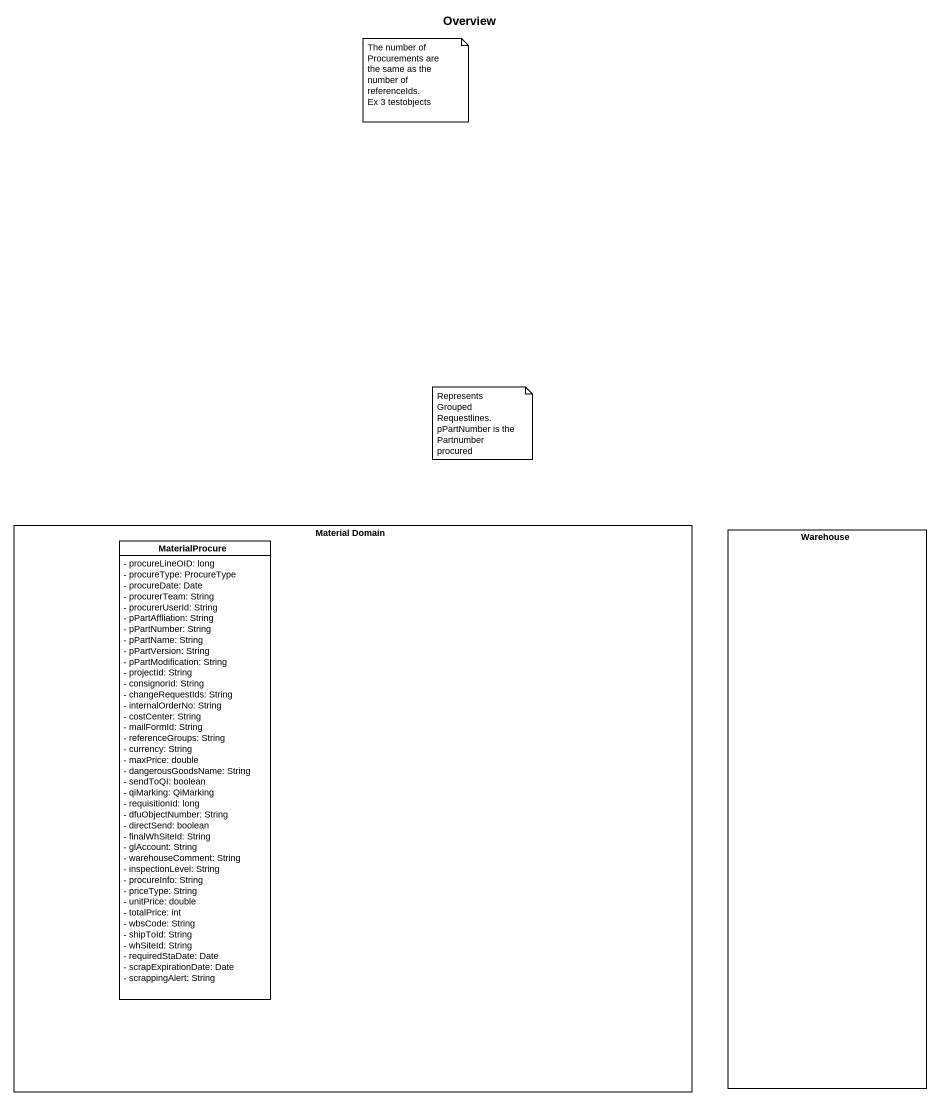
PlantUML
@startuml
title Overview
allowmixing
hide circle
hide empty members
skinparam classAttributeIconSize 0
rectangle "Material Domain" as Material_Domain {
  class MaterialProcure {
    - procureLineOID: long
    - procureType: ProcureType
    - procureDate: Date
    - procurerTeam: String
    - procurerUserId: String
    - pPartAffliation: String
    - pPartNumber: String
    - pPartName: String
    - pPartVersion: String
    - pPartModification: String
    - projectId: String
    - consignorId: String
    - changeRequestIds: String
    - internalOrderNo: String
    - costCenter: String
    - mailFormId: String
    - referenceGroups: String
    - currency: String
    - maxPrice: double
    - dangerousGoodsName: String
    - sendToQI: boolean
    - qiMarking: QiMarking
    - requisitionId: long
    - dfuObjectNumber: String
    - directSend: boolean
    - finalWhSiteId: String
    - glAccount: String
    - warehouseComment: String
    - inspectionLevel: String
    - procureInfo: String
    - priceType: String
    - unitPrice: double
    - totalPrice: int
    - wbsCode: String
    - shipToId: String
    - whSiteId: String
    - requiredStaDate: Date
    - scrapExpirationDate: Date
    - scrappingAlert: String
  }
}
rectangle Warehouse
note as N1
  The number of Procurements are
  the same as the number of
  referenceIds.
  Ex 3 testobjects
end note
note as N2
  Represents Grouped Requestlines.
  pPartNumber is the Partnumber
  procured
end note
@enduml
